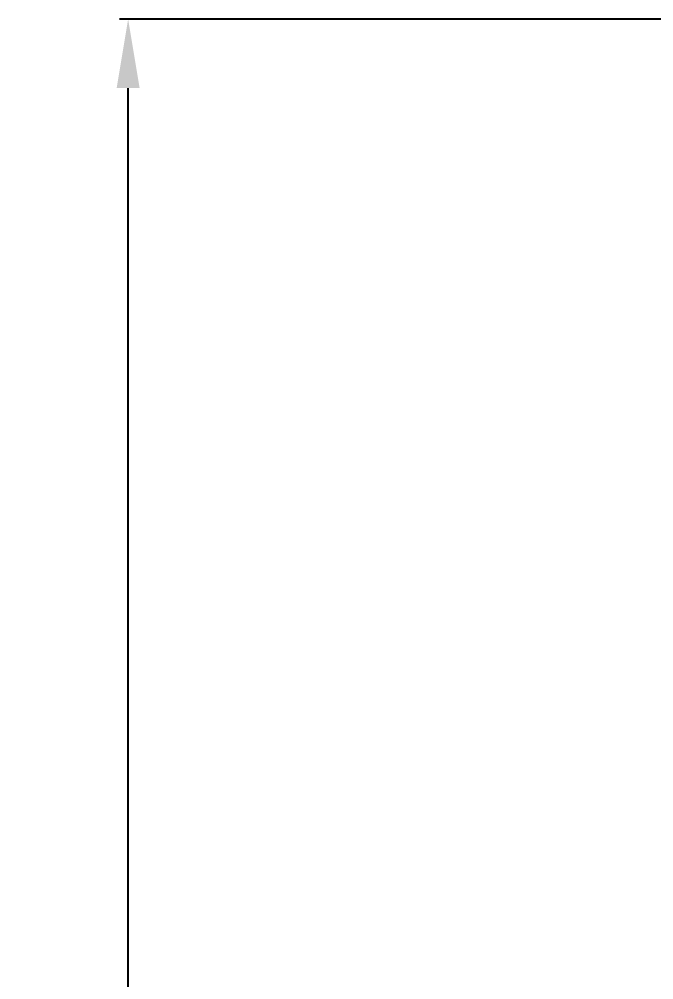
# Model space of a CAD drawing. Header units: millimetres. Extents: x 1233 to 2351, y 1180 to 1535.
# Drawn here: x 1505.28 to 1523.73, y 1423.31 to 1451.23 of the extents above; entities that cross this region are included whole.
import ezdxf

# ---------------------------------------------------------------- set-up
doc = ezdxf.new("R2010")
doc.units = ezdxf.units.MM
doc.layers.add('Dimension', color=3, linetype='Continuous')
doc.styles.get("Standard").update_dxf_attribs({"font": 'arial.ttf'})
doc.dimstyles.new('Standard$0', dxfattribs={"dimtxt": 2.3, "dimasz": 2, "dimexe": 1, "dimexo": 1, "dimgap": 1, "dimtad": 0, "dimtih": 1, "dimtoh": 1, "dimdec": 1, "dimzin": 0, "dimdsep": 46, "dimtxsty": 'Standard', "dimcen": 0, "dimclrd": 4, "dimclre": 4, "dimclrt": 4, "dimadec": 1, "dimazin": 0, "dimtfac": 1, "dimtdec": 1, "dimtofl": 0, "dimtmove": 0, "dimatfit": 0, "dimfxl": 1, "dimtolj": 1, "dimtzin": 0, "dimarcsym": 0})

# ---------------------------------------------------------------- blocks, each defined once
blk = doc.blocks.new('*D182')
at = {"layer": 'Defpoints', "color": 0, "ltscale": 1000, "transparency": 16777216}
for p in [(1508.444, 1451.229), (1545.729, 1451.229), (1593.937, 1285.364)]:
    blk.add_point(p, dxfattribs=at)
at = {"layer": 'Dimension', "color": 3, "lineweight": -2, "ltscale": 1000, "transparency": 16777216}
for p, q in [((1545.479, 1451.229), (1508.194, 1451.229)), ((1508.444, 1287.364), (1508.444, 1449.229)), ((1593.687, 1285.364), (1508.194, 1285.364))]:
    blk.add_line(p, q, dxfattribs=at)
at = {"layer": 'Dimension', "color": 3, "ltscale": 1000, "transparency": 16777216}
for points in [[(1508.111, 1449.229), (1508.778, 1449.229), (1508.444, 1451.229)], [(1508.111, 1287.364), (1508.778, 1287.364), (1508.444, 1285.364)]]:
    blk.add_solid(points, dxfattribs=at)
at = {"layer": 'Dimension', "ltscale": 1000, "transparency": 16777216, "insert": (1506.918, 1368.296), "char_height": 2.5, "attachment_point": 5, "rotation": 90}
blk.add_mtext('\\A1;166±2', dxfattribs=at)

msp = doc.modelspace()

# ---------------------------------------------------------------- dimensions: what is measured, and where the dimension line sits
at = {"layer": 'Dimension', "color": 40, "ltscale": 1000, "true_color": 0xf8d731}
dim = msp.add_linear_dim(base=(1508.44439, 1451.22907), p1=(1593.93734, 1285.36358), p2=(1545.72869, 1451.22907), angle=90, dimstyle='Standard$0', override={"dimtxt": 2.5, "dimexe": 0.25, "dimexo": 0.25, "dimgap": 0.25, "dimtad": 1, "dimtih": 0, "dimtoh": 0, "dimdec": 0, "dimclrd": 3, "dimclre": 3, "dimclrt": 256, "dimadec": 0, "dimtol": 1, "dimtp": 2, "dimtm": 2, "dimtdec": 0, "dimatfit": 3, "dimfxl": 1.25, "dimarcsym": 2}, dxfattribs=at)
dim.commit()
dim.dimension.update_dxf_attribs({"geometry": '*D182', "text_midpoint": (1506.91796, 1368.29633)})

doc.saveas('drawing.dxf')
